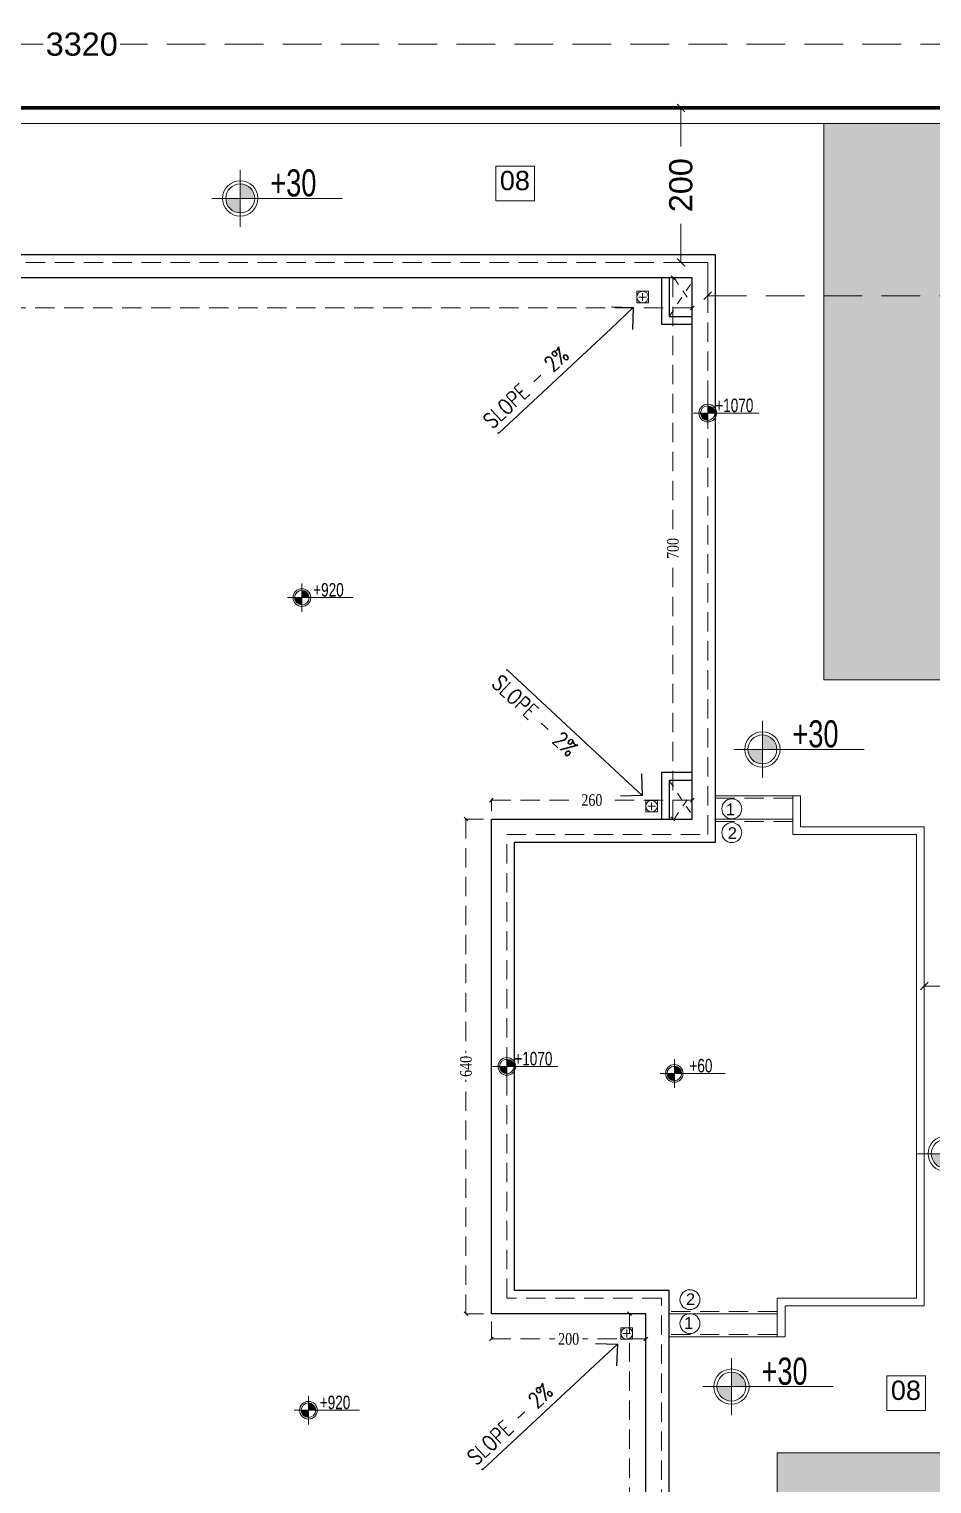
# Model space of a CAD drawing. Header units: inches. Extents: x -114 to 635, y -137 to 57.
# Drawn here: x -40.89 to -29.21, y 17.06 to 35.88 of the extents above; entities that cross this region are included whole.
import ezdxf
from ezdxf import colors
from ezdxf.entities.mleader import LeaderData, LeaderLine
from ezdxf.enums import TextEntityAlignment as Align
from ezdxf.math import Vec2, Vec3

# ---------------------------------------------------------------- set-up
doc = ezdxf.new("R2010")
doc.units = ezdxf.units.IN
doc.header["$MEASUREMENT"] = 0
doc.header["$PDMODE"] = 98
for name, pattern in [('( Hidden )', [0.375, 0.25, -0.125]), ('DASHED', [0.75, 0.5, -0.25]), ('DASHED2', [0.375, 0.25, -0.125]), ('HIDDEN', [0.375, 0.25, -0.125])]:
    doc.linetypes.add(name, pattern=pattern)
doc.layers.get('0').update_dxf_attribs({"lineweight": 5})
doc.layers.get('Defpoints').update_dxf_attribs({"lineweight": 5})
for name, color, linetype, lineweight in [('A-text', 111, 'Continuous', 5), ('ARCHES', 1, 'HIDDEN', 5), ('BOUNDARY WALL', 3, 'Continuous', 18), ('DETAILS DIMENSION', 15, 'Continuous', 5), ('DIM-OUT', 3, 'Continuous', 13), ('GENERAL TEXT', 4, 'Continuous', 5), ('HANDRAIL', 31, 'Continuous', 5), ('HIDDEN', 237, 'HIDDEN', 0), ('LEVEL SYMBOL', 8, 'Continuous', 5), ('MARKER', 8, 'Continuous', 5), ('PLOT LIMIT', 1, 'Continuous', 5), ('ROOF LINE 2', 244, 'Continuous', 25), ('SLOPE DIRECTION', 1, 'Continuous', 5), ('STAIR', 1, 'Continuous', 5)]:
    doc.layers.add(name, color=color, linetype=linetype, lineweight=lineweight)
doc.layers.add('TREE', color=7, linetype='Continuous', lineweight=0, true_color=0x908d89)
doc.styles.add('002-F.FLOOR PLAN$0$xref plans$0$ATTRIBUTE', font='BKANT.TTF')
doc.styles.add('Arial', font='arial.ttf')
doc.styles.add('GROUND FLOOR XREF - option 3$0$STYLE1', font='arial.ttf', dxfattribs={"height": 30})
doc.styles.add('ROMANS-TITLE', font='ROMANS.shx', dxfattribs={"width": 0.8})
doc.styles.add('ST', font='times.ttf', dxfattribs={"width": 0.8})
doc.styles.get("Standard").update_dxf_attribs({"font": 'arial.ttf'})
doc.dimstyles.new('RASH PLAN', dxfattribs={"dimtxt": 0.15, "dimasz": 0.05, "dimexe": 0, "dimexo": 0.1, "dimgap": 0.05, "dimtad": 0, "dimdec": 0, "dimlfac": 100, "dimzin": 0, "dimdsep": 46, "dimtxsty": 'ST', "dimblk": 'OBLIQUE', "dimcen": 0.09, "dimclrd": 200, "dimclre": 6, "dimclrt": 1, "dimadec": 0, "dimazin": 0, "dimtfac": 1, "dimtdec": 0, "dimtmove": 1, "dimatfit": 3, "dimldrblk": 'OBLIQUE', "dimfxl": 0, "dimtolj": 1, "dimtzin": 0, "dimlwd": -1, "dimlwe": -1, "dimarcsym": 0})
doc.dimstyles.new('SITE RASH', dxfattribs={"dimtxt": 0.3, "dimasz": 0.1, "dimexe": 0, "dimexo": 0, "dimgap": 0.05, "dimtad": 0, "dimdec": 0, "dimlfac": 100, "dimzin": 0, "dimdsep": 46, "dimtxsty": 'Arial', "dimblk": 'OBLIQUE', "dimcen": 0.05, "dimclrd": 256, "dimclre": 256, "dimclrt": 256, "dimadec": 0, "dimazin": 0, "dimtfac": 10, "dimtdec": 0, "dimtix": 1, "dimtofl": 0, "dimtmove": 1, "dimatfit": 2, "dimldrblk": 'OBLIQUE', "dimfxl": 0.05, "dimtolj": 1, "dimtzin": 0, "dimlwd": -1, "dimlwe": -1, "dimarcsym": 0})

# ---------------------------------------------------------------- blocks, each defined once
blk = doc.blocks.new('_Oblique')
at = {"color": 0, "lineweight": -2}
blk.add_line((-0.5, -0.5), (0.5, 0.5), dxfattribs=at)
blk = doc.blocks.new('*D625')
at = {"layer": 'Defpoints', "color": 0, "transparency": 16777216}
for p in [(-23.605, 35.684), (-56.805, 34.861), (-23.605, 34.861)]:
    blk.add_point(p, dxfattribs=at)
at = {"layer": 'DIM-OUT', "color": 1, "transparency": 16777216}
for p, q in [((-56.805, 34.861), (-56.805, 35.684)), ((-23.605, 34.861), (-23.605, 35.684))]:
    blk.add_line(p, q, dxfattribs=at)
at = {"layer": 'DIM-OUT', "color": 1, "linetype": 'DASHED', "transparency": 16777216}
for p, q in [((-56.805, 35.684), (-40.702, 35.684)), ((-23.605, 35.684), (-39.707, 35.684))]:
    blk.add_line(p, q, dxfattribs=at)
at = {"layer": 'DIM-OUT', "color": 1, "transparency": 16777216, "xscale": 0.1, "yscale": 0.1, "zscale": 0.1, "rotation": 180}
blk.add_blockref('_Oblique', (-56.805, 35.684), dxfattribs=at)
at = {"layer": 'DIM-OUT', "color": 1, "transparency": 16777216, "xscale": 0.1, "yscale": 0.1, "zscale": 0.1}
blk.add_blockref('_Oblique', (-23.605, 35.684), dxfattribs=at)
at = {"layer": 'DIM-OUT', "transparency": 16777216, "insert": (-40.205, 35.684), "char_height": 0.3, "attachment_point": 5, "style": 'Arial'}
blk.add_mtext('\\A1;3320', dxfattribs=at)
blk = doc.blocks.new('002-F.FLOOR PLAN$0$xref plans$0$LVL-PL')
h = blk.add_hatch(color=256)
h.paths.add_polyline_path([(0, 0.123), (0, 0), (0.123, 0, 0.414214)])
h.paths.add_polyline_path([(0, 0), (-0.123, 0, 0.414214), (0, -0.123)])
for p, q in [((0, 0.242), (0, -0.242)), ((0.2, 0), (-0.242, 0)), ((0, 0), (0.865, 0))]:
    blk.add_line(p, q)
for radius in [0.15, 0.123]:
    blk.add_circle((0, 0), radius)
at = {"style": '002-F.FLOOR PLAN$0$xref plans$0$ATTRIBUTE', "width": 0.75, "flags": 12}
for tag, p in [('LEVEL', (0.517, 0.151)), ('POSITION', (0.517, -0.154))]:
    blk.add_attdef(tag, text='', height=0.2, dxfattribs=at).set_placement(p, align=Align.MIDDLE)
blk = doc.blocks.new('*D630')
at = {"layer": 'Defpoints', "color": 0, "transparency": 16777216}
for p in [(-32.453, 34.861), (-32.106, 34.861), (-32.106, 32.861)]:
    blk.add_point(p, dxfattribs=at)
at = {"layer": 'DIM-OUT', "color": 1, "transparency": 16777216}
for p, q in [((-32.106, 34.861), (-32.453, 34.861)), ((-32.106, 32.861), (-32.453, 32.861))]:
    blk.add_line(p, q, dxfattribs=at)
at = {"layer": 'DIM-OUT', "color": 1, "linetype": 'DASHED', "transparency": 16777216}
for p, q in [((-32.453, 34.861), (-32.453, 34.244)), ((-32.453, 32.861), (-32.453, 33.477))]:
    blk.add_line(p, q, dxfattribs=at)
at = {"layer": 'DIM-OUT', "color": 1, "transparency": 16777216, "xscale": 0.1, "yscale": 0.1, "zscale": 0.1}
for p, rotation in [((-32.453, 34.861), 90), ((-32.453, 32.861), 270)]:
    blk.add_blockref('_Oblique', p, dxfattribs=dict(at, rotation=rotation))
at = {"layer": 'DIM-OUT', "transparency": 16777216, "insert": (-32.453, 33.861), "char_height": 0.3, "attachment_point": 5, "rotation": 90, "style": 'Arial'}
blk.add_mtext('\\A1;200', dxfattribs=at)
blk = doc.blocks.new('*D631')
at = {"layer": 'Defpoints', "color": 0, "transparency": 16777216}
for p in [(-32.106, 32.861), (-23.605, 32.861), (-23.605, 32.43)]:
    blk.add_point(p, dxfattribs=at)
at = {"layer": 'DIM-OUT', "color": 1, "transparency": 16777216}
for p, q in [((-32.106, 32.861), (-32.106, 32.43)), ((-23.605, 32.861), (-23.605, 32.43))]:
    blk.add_line(p, q, dxfattribs=at)
at = {"layer": 'DIM-OUT', "color": 1, "linetype": 'DASHED', "transparency": 16777216}
for p, q in [((-32.106, 32.43), (-28.236, 32.43)), ((-23.605, 32.43), (-27.474, 32.43))]:
    blk.add_line(p, q, dxfattribs=at)
at = {"layer": 'DIM-OUT', "color": 1, "transparency": 16777216, "xscale": 0.1, "yscale": 0.1, "zscale": 0.1, "rotation": 180}
blk.add_blockref('_Oblique', (-32.106, 32.43), dxfattribs=at)
at = {"layer": 'DIM-OUT', "color": 1, "transparency": 16777216, "xscale": 0.1, "yscale": 0.1, "zscale": 0.1}
blk.add_blockref('_Oblique', (-23.605, 32.43), dxfattribs=at)
at = {"layer": 'DIM-OUT', "transparency": 16777216, "insert": (-27.855, 32.43), "char_height": 0.3, "attachment_point": 5, "style": 'Arial'}
blk.add_mtext('\\A1;850', dxfattribs=at)
blk = doc.blocks.new('*D748')
at = {"layer": 'Defpoints', "color": 0, "transparency": 16777216}
for p in [(-23.605, 23.499), (-29.305, 23.219), (-23.605, 23.219)]:
    blk.add_point(p, dxfattribs=at)
at = {"layer": 'DIM-OUT', "color": 1, "transparency": 16777216}
for p, q in [((-29.305, 23.219), (-29.305, 23.499)), ((-23.605, 23.219), (-23.605, 23.499))]:
    blk.add_line(p, q, dxfattribs=at)
at = {"layer": 'DIM-OUT', "color": 1, "linetype": 'DASHED', "transparency": 16777216}
for p, q in [((-29.305, 23.499), (-26.835, 23.499)), ((-23.605, 23.499), (-26.074, 23.499))]:
    blk.add_line(p, q, dxfattribs=at)
at = {"layer": 'DIM-OUT', "color": 1, "transparency": 16777216, "xscale": 0.1, "yscale": 0.1, "zscale": 0.1, "rotation": 180}
blk.add_blockref('_Oblique', (-29.305, 23.499), dxfattribs=at)
at = {"layer": 'DIM-OUT', "color": 1, "transparency": 16777216, "xscale": 0.1, "yscale": 0.1, "zscale": 0.1}
blk.add_blockref('_Oblique', (-23.605, 23.499), dxfattribs=at)
at = {"layer": 'DIM-OUT', "transparency": 16777216, "insert": (-26.455, 23.499), "char_height": 0.3, "attachment_point": 5, "style": 'Arial'}
blk.add_mtext('\\A1;570', dxfattribs=at)
blk = doc.blocks.new('*D749')
at = {"layer": 'Defpoints', "color": 0, "transparency": 16777216}
for p in [(-54.605, 32.661), (-32.306, 32.661), (-54.605, 32.272)]:
    blk.add_point(p, dxfattribs=at)
at = {"layer": 'DETAILS DIMENSION', "color": 6, "transparency": 16777216}
for p, q in [((-54.605, 32.561), (-54.605, 32.272)), ((-32.306, 32.561), (-32.306, 32.272))]:
    blk.add_line(p, q, dxfattribs=at)
at = {"layer": 'DETAILS DIMENSION', "color": 200, "linetype": 'DASHED2', "transparency": 16777216}
for p, q in [((-54.605, 32.272), (-43.677, 32.272)), ((-32.306, 32.272), (-43.233, 32.272))]:
    blk.add_line(p, q, dxfattribs=at)
at = {"layer": 'DETAILS DIMENSION', "color": 200, "transparency": 16777216, "xscale": 0.05, "yscale": 0.05, "zscale": 0.05, "rotation": 180}
blk.add_blockref('_Oblique', (-54.605, 32.272), dxfattribs=at)
at = {"layer": 'DETAILS DIMENSION', "color": 200, "transparency": 16777216, "xscale": 0.05, "yscale": 0.05, "zscale": 0.05}
blk.add_blockref('_Oblique', (-32.306, 32.272), dxfattribs=at)
at = {"layer": 'DETAILS DIMENSION', "color": 1, "transparency": 16777216, "insert": (-43.455, 32.272), "char_height": 0.15, "attachment_point": 5, "style": 'ST'}
blk.add_mtext('\\A1;2230', dxfattribs=at)
blk = doc.blocks.new('*D750')
at = {"layer": 'Defpoints', "color": 0, "transparency": 16777216}
for p in [(-32.306, 32.661), (-32.556, 25.66), (-32.306, 25.66)]:
    blk.add_point(p, dxfattribs=at)
at = {"layer": 'DETAILS DIMENSION', "color": 6, "transparency": 16777216}
for p, q in [((-32.406, 32.661), (-32.556, 32.661)), ((-32.406, 25.66), (-32.556, 25.66))]:
    blk.add_line(p, q, dxfattribs=at)
at = {"layer": 'DETAILS DIMENSION', "color": 200, "linetype": 'DASHED2', "transparency": 16777216}
for p, q in [((-32.556, 32.661), (-32.556, 29.337)), ((-32.556, 25.66), (-32.556, 28.984))]:
    blk.add_line(p, q, dxfattribs=at)
at = {"layer": 'DETAILS DIMENSION', "color": 200, "transparency": 16777216, "xscale": 0.05, "yscale": 0.05, "zscale": 0.05}
for p, rotation in [((-32.556, 32.661), 90), ((-32.556, 25.66), 270)]:
    blk.add_blockref('_Oblique', p, dxfattribs=dict(at, rotation=rotation))
at = {"layer": 'DETAILS DIMENSION', "color": 1, "transparency": 16777216, "insert": (-32.556, 29.16), "char_height": 0.15, "attachment_point": 5, "rotation": 90, "style": 'ST'}
blk.add_mtext('\\A1;700', dxfattribs=at)
blk = doc.blocks.new('*D751')
at = {"layer": 'Defpoints', "color": 0, "transparency": 16777216}
for p in [(-34.905, 25.905), (-34.905, 25.66), (-32.306, 25.66)]:
    blk.add_point(p, dxfattribs=at)
at = {"layer": 'DETAILS DIMENSION', "color": 6, "transparency": 16777216}
for p, q in [((-34.905, 25.76), (-34.905, 25.905)), ((-32.306, 25.76), (-32.306, 25.905))]:
    blk.add_line(p, q, dxfattribs=at)
at = {"layer": 'DETAILS DIMENSION', "color": 200, "linetype": 'DASHED2', "transparency": 16777216}
for p, q in [((-34.905, 25.905), (-33.783, 25.905)), ((-32.306, 25.905), (-33.428, 25.905))]:
    blk.add_line(p, q, dxfattribs=at)
at = {"layer": 'DETAILS DIMENSION', "color": 200, "transparency": 16777216, "xscale": 0.05, "yscale": 0.05, "zscale": 0.05, "rotation": 180}
blk.add_blockref('_Oblique', (-34.905, 25.905), dxfattribs=at)
at = {"layer": 'DETAILS DIMENSION', "color": 200, "transparency": 16777216, "xscale": 0.05, "yscale": 0.05, "zscale": 0.05}
blk.add_blockref('_Oblique', (-32.306, 25.905), dxfattribs=at)
at = {"layer": 'DETAILS DIMENSION', "color": 1, "transparency": 16777216, "insert": (-33.605, 25.905), "char_height": 0.15, "attachment_point": 5, "style": 'ST'}
blk.add_mtext('\\A1;260', dxfattribs=at)
blk = doc.blocks.new('*D752')
at = {"layer": 'Defpoints', "color": 0, "transparency": 16777216}
for p in [(-34.905, 25.66), (-35.234, 19.26), (-34.905, 19.26)]:
    blk.add_point(p, dxfattribs=at)
at = {"layer": 'DETAILS DIMENSION', "color": 6, "transparency": 16777216}
for p, q in [((-35.005, 25.66), (-35.234, 25.66)), ((-35.005, 19.26), (-35.234, 19.26))]:
    blk.add_line(p, q, dxfattribs=at)
at = {"layer": 'DETAILS DIMENSION', "color": 200, "linetype": 'DASHED2', "transparency": 16777216}
for p, q in [((-35.234, 25.66), (-35.234, 22.636)), ((-35.234, 19.26), (-35.234, 22.284))]:
    blk.add_line(p, q, dxfattribs=at)
at = {"layer": 'DETAILS DIMENSION', "color": 200, "transparency": 16777216, "xscale": 0.05, "yscale": 0.05, "zscale": 0.05}
for p, rotation in [((-35.234, 25.66), 90), ((-35.234, 19.26), 270)]:
    blk.add_blockref('_Oblique', p, dxfattribs=dict(at, rotation=rotation))
at = {"layer": 'DETAILS DIMENSION', "color": 1, "transparency": 16777216, "insert": (-35.234, 22.46), "char_height": 0.15, "attachment_point": 5, "rotation": 90, "style": 'ST'}
blk.add_mtext('\\A1;640', dxfattribs=at)
blk = doc.blocks.new('*D753')
at = {"layer": 'Defpoints', "color": 0, "transparency": 16777216}
for p in [(-34.905, 19.26), (-32.906, 19.26), (-34.905, 18.933)]:
    blk.add_point(p, dxfattribs=at)
at = {"layer": 'DETAILS DIMENSION', "color": 6, "transparency": 16777216}
for p, q in [((-34.905, 19.16), (-34.905, 18.933)), ((-32.906, 19.16), (-32.906, 18.933))]:
    blk.add_line(p, q, dxfattribs=at)
at = {"layer": 'DETAILS DIMENSION', "color": 200, "linetype": 'DASHED2', "transparency": 16777216}
for p, q in [((-34.905, 18.933), (-34.083, 18.933)), ((-32.906, 18.933), (-33.728, 18.933))]:
    blk.add_line(p, q, dxfattribs=at)
at = {"layer": 'DETAILS DIMENSION', "color": 200, "transparency": 16777216, "xscale": 0.05, "yscale": 0.05, "zscale": 0.05, "rotation": 180}
blk.add_blockref('_Oblique', (-34.905, 18.933), dxfattribs=at)
at = {"layer": 'DETAILS DIMENSION', "color": 200, "transparency": 16777216, "xscale": 0.05, "yscale": 0.05, "zscale": 0.05}
blk.add_blockref('_Oblique', (-32.906, 18.933), dxfattribs=at)
at = {"layer": 'DETAILS DIMENSION', "color": 1, "transparency": 16777216, "insert": (-33.905, 18.933), "char_height": 0.15, "attachment_point": 5, "style": 'ST'}
blk.add_mtext('\\A1;200', dxfattribs=at)
blk = doc.blocks.new('*D754')
at = {"layer": 'Defpoints', "color": 0, "transparency": 16777216}
for p in [(-33.117, 19.26), (-32.906, 19.26), (-32.906, 13.56)]:
    blk.add_point(p, dxfattribs=at)
at = {"layer": 'DETAILS DIMENSION', "color": 6, "transparency": 16777216}
for p, q in [((-33.006, 19.26), (-33.117, 19.26)), ((-33.006, 13.56), (-33.117, 13.56))]:
    blk.add_line(p, q, dxfattribs=at)
at = {"layer": 'DETAILS DIMENSION', "color": 200, "linetype": 'DASHED2', "transparency": 16777216}
for p, q in [((-33.117, 19.26), (-33.117, 16.585)), ((-33.117, 13.56), (-33.117, 16.234))]:
    blk.add_line(p, q, dxfattribs=at)
at = {"layer": 'DETAILS DIMENSION', "color": 200, "transparency": 16777216, "xscale": 0.05, "yscale": 0.05, "zscale": 0.05}
for p, rotation in [((-33.117, 19.26), 90), ((-33.117, 13.56), 270)]:
    blk.add_blockref('_Oblique', p, dxfattribs=dict(at, rotation=rotation))
at = {"layer": 'DETAILS DIMENSION', "color": 1, "transparency": 16777216, "insert": (-33.117, 16.41), "char_height": 0.15, "attachment_point": 5, "rotation": 90, "style": 'ST'}
blk.add_mtext('\\A1;570', dxfattribs=at)
blk = doc.blocks.new('Slope')
at = {"layer": 'LEVEL SYMBOL', "ltscale": 800, "style": 'ROMANS-TITLE', "width": 0.8}
blk.add_attdef('SLOPE', (-409, -521), '', height=200, rotation=43.0588, dxfattribs=at)
blk = doc.blocks.new('_Open90')
at = {"color": 0, "linetype": 'ByBlock', "lineweight": -2}
for p, q in [((-0.5, 0.5), (0, 0)), ((0, 0), (-1, 0)), ((0, 0), (-0.5, -0.5))]:
    blk.add_line(p, q, dxfattribs=at)

msp = doc.modelspace()

# ---------------------------------------------------------------- hatches: boundary and pattern name
at = {"layer": 'TREE', "transparency": 33554559}
h = msp.add_hatch(dxfattribs=at)
h.set_pattern_fill('AR-SAND', color=256, scale=0.1)
h.set_pattern_definition([(37.5, (-3.96504, 0), (-0.00629934, 0.1926824), [0, -0.152, 0, -0.17, 0, -0.1625]), (7.5, (-3.96504, 0), (0.1769777, 0.2822146), [0, -0.082, 0, -0.137, 0, -0.0525]), (327.5, (-4.08804, 0), (0.3114142, 0.0005659), [0, -0.05, 0, -0.18, 0, -0.235]), (317.5, (-4.08804, 0), (0.3006127, 0.0877676), [0, -0.025, 0, -0.118, 0, -0.135])])
h.paths.add_polyline_path([(-30.606, 34.661), (-30.606, 27.46), (-27.805, 27.46), (-27.805, 17.46), (-31.206, 17.46), (-31.206, 6.811), (-23.805, 6.811), (-23.805, 34.661)])

# ---------------------------------------------------------------- linework, layer by layer
at = {"layer": 'A-text'}
for centre in [(-31.795, 25.792), (-31.795, 25.484), (-32.336, 19.441), (-32.336, 19.132)]:
    msp.add_circle(centre, 0.129, dxfattribs=at)
at = {"layer": 'ARCHES', "ltscale": 0.3}
for p, q in [((-32.606, 32.161), (-32.306, 32.611)), ((-32.539, 32.661), (-32.306, 32.311)), ((-32.606, 26.16), (-32.306, 25.71)), ((-32.539, 25.66), (-32.306, 26.01))]:
    msp.add_line(p, q, dxfattribs=at)
at = {"layer": 'BOUNDARY WALL'}
for points in [[(-56.805, 34.861), (-23.605, 34.861), (-23.605, 4.061)], [(-56.605, -0.939), (-56.605, 34.661), (-23.805, 34.661), (-23.805, 4.061)]]:
    msp.add_lwpolyline(points, dxfattribs=at)
at = {"layer": 'GENERAL TEXT'}
for points in [[(-34.848, 34.106), (-34.348, 34.106), (-34.348, 33.659), (-34.848, 33.659)], [(-29.789, 18.454), (-29.289, 18.454), (-29.289, 18.007), (-29.789, 18.007)]]:
    msp.add_lwpolyline(points, close=True, dxfattribs=at)
at = {"layer": 'HANDRAIL', "flags": 128}
for points in [[(-31.006, 25.96), (-30.906, 25.96)], [(-31.006, 25.96), (-31.006, 25.56)], [(-30.906, 25.56), (-30.906, 25.96)], [(-31.006, 25.46), (-31.006, 25.56)], [(-31.006, 25.46), (-29.405, 25.46)], [(-29.405, 25.56), (-30.906, 25.56)], [(-29.305, 25.56), (-29.405, 25.56)], [(-29.405, 25.46), (-29.405, 19.46)], [(-29.305, 19.36), (-29.305, 25.56)], [(-31.206, 19.46), (-31.106, 19.46)], [(-31.206, 19.46), (-31.206, 18.96)], [(-29.405, 19.46), (-31.106, 19.46)], [(-31.106, 18.96), (-31.106, 19.36)], [(-31.106, 19.36), (-29.305, 19.36)], [(-31.206, 18.96), (-31.106, 18.96)]]:
    msp.add_lwpolyline(points, dxfattribs=at)
at = {"layer": 'HIDDEN'}
msp.add_line((-54.805, 32.861), (-32.106, 32.861), dxfattribs=at)
msp.add_lwpolyline([(-32.706, 13.36), (-32.706, 19.46), (-34.705, 19.46), (-34.705, 25.46), (-32.106, 25.46), (-32.106, 32.861)], dxfattribs=at)
at = {"layer": 'MARKER', "linetype": 'Continuous', "ltscale": 10}
for p, q in [((-32.873, 32.489), (-33.023, 32.489)), ((-33.023, 32.489), (-33.023, 32.339)), ((-32.873, 32.339), (-32.873, 32.489)), ((-33.023, 32.339), (-32.873, 32.339)), ((-32.908, 25.751), (-32.908, 25.901)), ((-32.908, 25.901), (-32.758, 25.901)), ((-32.758, 25.901), (-32.758, 25.751)), ((-32.758, 25.751), (-32.908, 25.751)), ((-33.079, 19.079), (-33.229, 19.079)), ((-33.229, 19.079), (-33.229, 18.929)), ((-33.079, 18.929), (-33.079, 19.079)), ((-33.229, 18.929), (-33.079, 18.929))]:
    msp.add_line(p, q, dxfattribs=at)
at = {"layer": 'MARKER', "linetype": 'Continuous'}
for p, q in [((-32.898, 32.414), (-32.998, 32.414)), ((-32.948, 32.464), (-32.948, 32.364)), ((-32.783, 25.826), (-32.883, 25.826)), ((-32.833, 25.776), (-32.833, 25.876)), ((-33.154, 19.054), (-33.154, 18.954)), ((-33.104, 19.004), (-33.204, 19.004))]:
    msp.add_line(p, q, dxfattribs=at)
at = {"layer": 'MARKER', "linetype": 'Continuous', "ltscale": 10}
for centre in [(-32.948, 32.414), (-32.833, 25.826), (-33.154, 19.004)]:
    msp.add_circle(centre, 0.075, dxfattribs=at)
at = {"layer": 'PLOT LIMIT', "color": 14, "linetype": 'HIDDEN', "ltscale": 3, "true_color": 0xa30000, "const_width": 0.05}
msp.add_lwpolyline([(-56.805, -1.139), (-23.605, -1.139), (-23.605, 34.861), (-56.805, 34.861)], close=True, dxfattribs=at)
at = {"layer": 'ROOF LINE 2'}
for points in [[(-40.207, 13.26), (-32.606, 13.26), (-32.606, 19.56), (-34.605, 19.56), (-34.605, 25.36), (-32.006, 25.36), (-32.006, 32.961), (-46.555, 32.961)], [(-32.906, 13.56), (-32.906, 19.26), (-34.905, 19.26), (-34.905, 25.66), (-32.306, 25.66), (-32.306, 32.661), (-54.605, 32.661)], [(-32.706, 32.661), (-32.706, 32.061), (-32.306, 32.061)], [(-32.606, 32.661), (-32.606, 32.161), (-32.306, 32.161)], [(-32.306, 26.26), (-32.706, 26.26), (-32.706, 25.66)], [(-32.306, 26.16), (-32.606, 26.16), (-32.606, 25.66)]]:
    msp.add_lwpolyline(points, dxfattribs=at)
at = {"layer": 'STAIR', "linetype": 'Continuous'}
for p, q in [((-31.006, 25.96), (-32.006, 25.96)), ((-31.006, 25.66), (-32.006, 25.66)), ((-31.206, 19.26), (-32.606, 19.26)), ((-31.206, 18.96), (-32.606, 18.96))]:
    msp.add_line(p, q, dxfattribs=at)
at = {"layer": 'STAIR', "linetype": '( Hidden )'}
for p, q in [((-31.006, 25.93), (-32.006, 25.93)), ((-31.006, 25.63), (-32.006, 25.63)), ((-31.206, 19.29), (-32.606, 19.29)), ((-31.206, 18.99), (-32.606, 18.99))]:
    msp.add_line(p, q, dxfattribs=at)
at = {"layer": 'TREE', "transparency": 33554559}
msp.add_lwpolyline([(-30.606, 34.661), (-30.606, 27.46), (-27.805, 27.46), (-27.805, 17.46), (-31.206, 17.46), (-31.206, 6.811), (-23.805, 6.811), (-23.805, 34.661), (-30.606, 34.661)], dxfattribs=at)

# ---------------------------------------------------------------- block references
at = {"layer": 'LEVEL SYMBOL', "linetype": 'Continuous', "lineweight": 0}
ref = msp.add_blockref('002-F.FLOOR PLAN$0$xref plans$0$LVL-PL', (-38.154, 33.69), dxfattribs=dict(at, xscale=1.524000000000014, yscale=1.524000000000014, zscale=1.524000000000014))
ref.add_attrib('LEVEL', '+30', dxfattribs={"layer": '0', "lineweight": 5, "height": 0.35, "rotation": 360, "style": '002-F.FLOOR PLAN$0$xref plans$0$ATTRIBUTE', "width": 0.75}).set_placement((-37.467, 33.891), align=Align.MIDDLE)
ref = msp.add_blockref('002-F.FLOOR PLAN$0$xref plans$0$LVL-PL', (-32.106, 30.912), dxfattribs=dict(at, xscale=0.7620000000000069, yscale=0.7620000000000069, zscale=0.7620000000000069))
ref.add_attrib('LEVEL', '+1070', dxfattribs={"layer": '0', "lineweight": 5, "height": 0.175, "rotation": 360, "style": '002-F.FLOOR PLAN$0$xref plans$0$ATTRIBUTE', "width": 0.75}).set_placement((-31.762, 31.012), align=Align.MIDDLE)
ref = msp.add_blockref('002-F.FLOOR PLAN$0$xref plans$0$LVL-PL', (-37.357, 28.525), dxfattribs=dict(at, xscale=0.7620000000000069, yscale=0.7620000000000069, zscale=0.7620000000000069))
ref.add_attrib('LEVEL', '+920', dxfattribs={"layer": '0', "lineweight": 5, "height": 0.175, "rotation": 360, "style": '002-F.FLOOR PLAN$0$xref plans$0$ATTRIBUTE', "width": 0.75}).set_placement((-37.013, 28.626), align=Align.MIDDLE)
ref = msp.add_blockref('002-F.FLOOR PLAN$0$xref plans$0$LVL-PL', (-31.399, 26.561), dxfattribs=dict(at, xscale=1.524000000000014, yscale=1.524000000000014, zscale=1.524000000000014))
ref.add_attrib('LEVEL', '+30', dxfattribs={"layer": '0', "lineweight": 5, "height": 0.35, "rotation": 360, "style": '002-F.FLOOR PLAN$0$xref plans$0$ATTRIBUTE', "width": 0.75}).set_placement((-30.712, 26.762), align=Align.MIDDLE)
ref = msp.add_blockref('002-F.FLOOR PLAN$0$xref plans$0$LVL-PL', (-34.705, 22.46), dxfattribs=dict(at, xscale=0.7620000000000069, yscale=0.7620000000000069, zscale=0.7620000000000069))
ref.add_attrib('LEVEL', '+1070', dxfattribs={"layer": '0', "lineweight": 5, "height": 0.175, "rotation": 360, "style": '002-F.FLOOR PLAN$0$xref plans$0$ATTRIBUTE', "width": 0.75}).set_placement((-34.362, 22.56), align=Align.MIDDLE)
ref = msp.add_blockref('002-F.FLOOR PLAN$0$xref plans$0$LVL-PL', (-32.538, 22.368), dxfattribs=dict(at, xscale=0.7620000000000069, yscale=0.7620000000000069, zscale=0.7620000000000069))
ref.add_attrib('LEVEL', '+60', dxfattribs={"layer": '0', "lineweight": 5, "height": 0.175, "rotation": 360, "style": '002-F.FLOOR PLAN$0$xref plans$0$ATTRIBUTE', "width": 0.75}).set_placement((-32.194, 22.469), align=Align.MIDDLE)
ref = msp.add_blockref('002-F.FLOOR PLAN$0$xref plans$0$LVL-PL', (-29.027, 21.33), dxfattribs=dict(at, xscale=1.524000000000014, yscale=1.524000000000014, zscale=1.524000000000014))
ref.add_attrib('LEVEL', '+30', dxfattribs={"layer": '0', "lineweight": 5, "height": 0.35, "rotation": 360, "style": '002-F.FLOOR PLAN$0$xref plans$0$ATTRIBUTE', "width": 0.75}).set_placement((-28.34, 21.531), align=Align.MIDDLE)
ref = msp.add_blockref('002-F.FLOOR PLAN$0$xref plans$0$LVL-PL', (-31.8, 18.316), dxfattribs=dict(at, xscale=1.524000000000014, yscale=1.524000000000014, zscale=1.524000000000014))
ref.add_attrib('LEVEL', '+30', dxfattribs={"layer": '0', "lineweight": 5, "height": 0.35, "rotation": 360, "style": '002-F.FLOOR PLAN$0$xref plans$0$ATTRIBUTE', "width": 0.75}).set_placement((-31.112, 18.516), align=Align.MIDDLE)
ref = msp.add_blockref('002-F.FLOOR PLAN$0$xref plans$0$LVL-PL', (-37.272, 18.011), dxfattribs=dict(at, xscale=0.7620000000000069, yscale=0.7620000000000069, zscale=0.7620000000000069))
ref.add_attrib('LEVEL', '+920', dxfattribs={"layer": '0', "lineweight": 5, "height": 0.175, "rotation": 360, "style": '002-F.FLOOR PLAN$0$xref plans$0$ATTRIBUTE', "width": 0.75}).set_placement((-36.928, 18.112), align=Align.MIDDLE)
at = {"layer": 'SLOPE DIRECTION', "linetype": 'Continuous', "ltscale": 10}
ref = msp.add_blockref('Slope', (-34.373, 31.323), dxfattribs=dict(at, xscale=0.001, yscale=0.001, zscale=0.001))
ref.add_attrib('SLOPE', 'SLOPE - 2%', (-34.894, 30.698), dxfattribs={"layer": 'LEVEL SYMBOL', "color": 1, "ltscale": 800, "height": 0.2, "rotation": 43.0588, "style": 'ROMANS-TITLE', "width": 0.8})
ref = msp.add_blockref('Slope', (-34.258, 26.917), dxfattribs=dict(at, xscale=-0.001, yscale=0.001, zscale=0.001, rotation=180))
ref.add_attrib('SLOPE', 'SLOPE - 2%', (-34.915, 27.396), dxfattribs={"layer": 'LEVEL SYMBOL', "color": 1, "ltscale": 800, "height": 0.2, "rotation": 316.9412, "style": 'ROMANS-TITLE', "width": 0.8})
ref = msp.add_blockref('Slope', (-34.579, 17.913), dxfattribs=dict(at, xscale=0.001, yscale=0.001, zscale=0.001))
ref.add_attrib('SLOPE', 'SLOPE - 2%', (-35.1, 17.288), dxfattribs={"layer": 'LEVEL SYMBOL', "color": 1, "ltscale": 800, "height": 0.2, "rotation": 43.0588, "style": 'ROMANS-TITLE', "width": 0.8})

# ---------------------------------------------------------------- texts
at = {"layer": 'A-text', "style": 'GROUND FLOOR XREF - option 3$0$STYLE1'}
for s, p in [('1', (-31.872, 25.709, 0)), ('2', (-31.847, 25.401, 0)), ('2', (-32.388, 19.371, 0)), ('1', (-32.412, 19.063, 0))]:
    msp.add_text(s, height=0.152, dxfattribs=at).set_placement(p)
at = {"layer": 'GENERAL TEXT', "char_height": 0.25, "attachment_point": 2}
for insert in [(-34.601, 34.046), (-29.542, 18.394)]:
    msp.add_mtext_dynamic_manual_height_columns('{\\C5;08}         ', width=0.76421, gutter_width=1.325, heights=[0], dxfattribs=dict(at, insert=insert))

# ---------------------------------------------------------------- dimensions: what is measured, and where the dimension line sits
at = {"layer": 'DETAILS DIMENSION'}
for base, p1, p2, picture, middle in [((-54.605, 32.272), (-32.306, 32.661), (-54.605, 32.661), '*D749', (-43.455, 32.272)), ((-34.905, 25.905), (-32.306, 25.66), (-34.905, 25.66), '*D751', (-33.605, 25.905)), ((-34.905, 18.933), (-32.906, 19.26), (-34.905, 19.26), '*D753', (-33.905, 18.933))]:
    dim = msp.add_linear_dim(base=base, p1=p1, p2=p2, dimstyle='RASH PLAN', dxfattribs=at)
    dim.commit()
    dim.dimension.update_dxf_attribs({"geometry": picture, "text_midpoint": middle})
for base, p1, p2, picture, middle in [((-32.556, 25.66), (-32.306, 32.661), (-32.306, 25.66), '*D750', (-32.556, 29.16)), ((-35.234, 19.26), (-34.905, 25.66), (-34.905, 19.26), '*D752', (-35.234, 22.46)), ((-33.117, 19.26), (-32.906, 13.56), (-32.906, 19.26), '*D754', (-33.117, 16.41))]:
    dim = msp.add_linear_dim(base=base, p1=p1, p2=p2, angle=90, dimstyle='RASH PLAN', dxfattribs=at)
    dim.commit()
    dim.dimension.update_dxf_attribs({"geometry": picture, "text_midpoint": middle})
at = {"layer": 'DIM-OUT'}
for base, p1, p2, picture, middle in [((-23.605, 35.684), (-56.805, 34.861), (-23.605, 34.861), '*D625', (-40.205, 35.684)), ((-23.605, 32.43), (-32.106, 32.861), (-23.605, 32.861), '*D631', (-27.855, 32.43)), ((-23.605, 23.499), (-29.305, 23.219), (-23.605, 23.219), '*D748', (-26.455, 23.499))]:
    dim = msp.add_linear_dim(base=base, p1=p1, p2=p2, dimstyle='SITE RASH', override={"dimclrd": 1, "dimclre": 1}, dxfattribs=at)
    dim.commit()
    dim.dimension.update_dxf_attribs({"geometry": picture, "text_midpoint": middle})
dim = msp.add_linear_dim(base=(-32.453, 34.861), p1=(-32.106, 32.861), p2=(-32.106, 34.861), angle=90, dimstyle='SITE RASH', override={"dimclrd": 1, "dimclre": 1}, dxfattribs=at)
dim.commit()
dim.dimension.update_dxf_attribs({"geometry": '*D630', "text_midpoint": (-32.453, 33.861)})

# ---------------------------------------------------------------- leaders
at = {"layer": 'SLOPE DIRECTION', "linetype": 'Continuous', "ltscale": 10}
ml = msp.add_multileader_mtext('Standard', dxfattribs=at)
ml.set_content('', color=256)
ml.set_leader_properties(color=1)
ml.set_arrow_properties(name='OPEN90')
ml.build(insert=Vec2(0, 0))
ml.multileader.update_dxf_attribs({"dogleg_length": 0.36, "arrow_head_size": 0.4, "scale": 50})
ctx = ml.context
ctx.base_point, ctx.scale, ctx.char_height, ctx.arrow_head_size, ctx.landing_gap_size, ctx.plane_origin = Vec3(-34.837, 30.654), 50, 0.15, 0.4, 0.0045, Vec3(-33.069, 32.277)
ctx.text_align_type = 2
notes = []
notes.append((ctx, [(0, (1, 1, 0), (-34.81, 30.654), (-1, 0), 0.018, [(0, [(-33.069, 32.277)], 0, [])])]))
ctx.mtext.insert, ctx.mtext.alignment, ctx.mtext.flow_direction = Vec3(-34.833, 30.729), 3, 5
ml = msp.add_multileader_mtext('Standard', dxfattribs=at)
ml.set_content('', color=256)
ml.set_leader_properties(color=1)
ml.set_arrow_properties(name='OPEN90')
ml.build(insert=Vec2(0, 0))
ml.multileader.update_dxf_attribs({"dogleg_length": 0.36, "arrow_head_size": 0.4, "scale": 50})
ctx = ml.context
ctx.base_point, ctx.scale, ctx.char_height, ctx.arrow_head_size, ctx.landing_gap_size, ctx.plane_origin = Vec3(-34.723, 27.587), 50, 0.15, 0.4, 0.0045, Vec3(-32.954, 25.964)
ctx.text_align_type = 2
notes.append((ctx, [(0, (1, 1, 0), (-34.696, 27.587), (-1, 0), 0.018, [(0, [(-32.954, 25.964)], 0, [])])]))
ctx.mtext.insert, ctx.mtext.alignment, ctx.mtext.flow_direction = Vec3(-34.718, 27.662), 3, 5
ml = msp.add_multileader_mtext('Standard', dxfattribs=at)
ml.set_content('', color=256)
ml.set_leader_properties(color=1)
ml.set_arrow_properties(name='OPEN90')
ml.build(insert=Vec2(0, 0))
ml.multileader.update_dxf_attribs({"dogleg_length": 0.36, "arrow_head_size": 0.4, "scale": 50})
ctx = ml.context
ctx.base_point, ctx.scale, ctx.char_height, ctx.arrow_head_size, ctx.landing_gap_size, ctx.plane_origin = Vec3(-35.044, 17.243), 50, 0.15, 0.4, 0.0045, Vec3(-33.275, 18.866)
ctx.text_align_type = 2
notes.append((ctx, [(0, (1, 1, 0), (-35.017, 17.243), (-1, 0), 0.018, [(0, [(-33.275, 18.866)], 0, [])])]))
ctx.mtext.insert, ctx.mtext.alignment, ctx.mtext.flow_direction = Vec3(-35.039, 17.318), 3, 5
for ctx, leaders in notes:
    for number, flags, end, landing, length, lines in leaders:
        leader = LeaderData()
        leader.index, (leader.has_last_leader_line, leader.has_dogleg_vector, leader.attachment_direction) = number, flags
        leader.last_leader_point, leader.dogleg_vector, leader.dogleg_length = Vec3(end), Vec3(landing), length
        for number, points, colour, breaks in lines:
            line = LeaderLine()
            line.index, line.vertices, line.color, line.breaks = number, Vec3.list(points), colors.encode_raw_color(colour), breaks
            leader.lines.append(line)
        ctx.leaders.append(leader)

doc.saveas('drawing.dxf')
